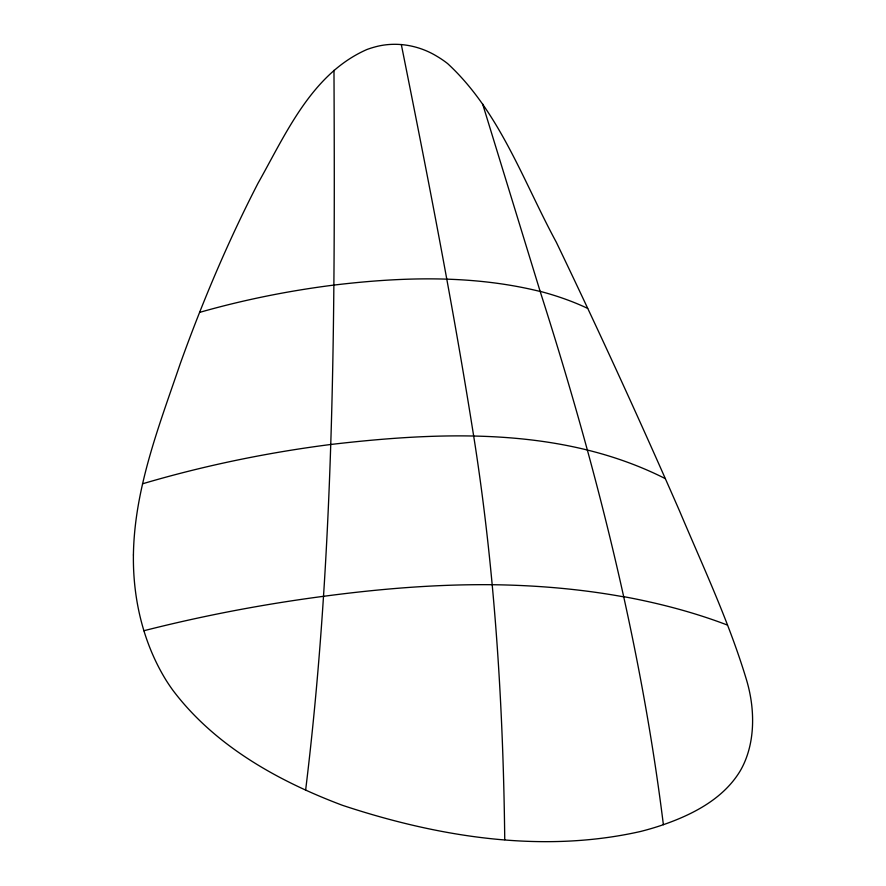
<?xml version="1.0" encoding="UTF-8"?>
<svg xmlns="http://www.w3.org/2000/svg" width="886" height="886" viewBox="0 0 886 886"><rect width="100%" height="100%" fill="white"/><g stroke="black" fill="none" stroke-linecap="round" stroke-linejoin="round"><path stroke-width="1.33" d="M305.615 790.257C334.864 551.446 335.052 310.521 333.978 70.326M663.381 824.7C640.822 643.192 595.879 465.427 540.172 291.472C472.703 274.738 402.1 276.875 333.579 285.126A451.118 219.329 -7.4 0 0 199.738 312.348M665.375 478.661C562.61 426.664 442.269 431.515 330.976 444.451A606.212 294.994 -7.4 0 0 142.502 483.811M482.593 103.861L540.172 291.472M401.314 44.522C428.004 177.599 454.119 310.853 475.073 444.96C495.13 575.535 503.281 707.67 504.743 839.673M624.032 596.721A520.957 253.651 -7.4 0 1 727.461 625.084M623.855 596.887A477.764 232.597 -7.4 0 0 492.239 584.716C435.779 584.151 379.396 588.902 323.468 596.322A768.948 374.922 -7.4 0 0 143.831 630.743M540.272 291.383A289.113 140.763 -7.4 0 1 587.673 308.406M133.409 554.979C132.834 598.648 143.1 642.981 166.158 680.348A195.928 166.158 19.4 0 0 172.825 690.194C214.744 745.901 278.237 781.131 342.384 805.285C437.418 836.772 541.556 853.849 640.5 831.489A293.089 248.556 19.4 0 0 659.35 826.051C690.515 815.674 722.81 799.892 740.308 770.742A115.069 97.582 19.4 0 0 746.267 758.051C752.38 741.593 753.654 723.663 751.849 706.297A182.66 154.906 19.4 0 0 746.455 679.706C728.979 621.662 703.063 566.686 679.54 510.967C640.08 420.662 598.98 331.054 556.308 242.221C523.283 181.353 499.626 111.514 447.563 63.537A87.149 73.915 19.4 0 0 436.521 56.051C417.915 44.798 394.779 41.099 373.814 47.279A86.363 73.239 19.4 0 0 366.715 49.594C311.562 73.948 285.813 134.007 258.025 183.225C228.001 241.468 202.418 301.938 180.279 363.592C159.148 425.69 134.406 488.507 133.409 554.979"/></g></svg>
